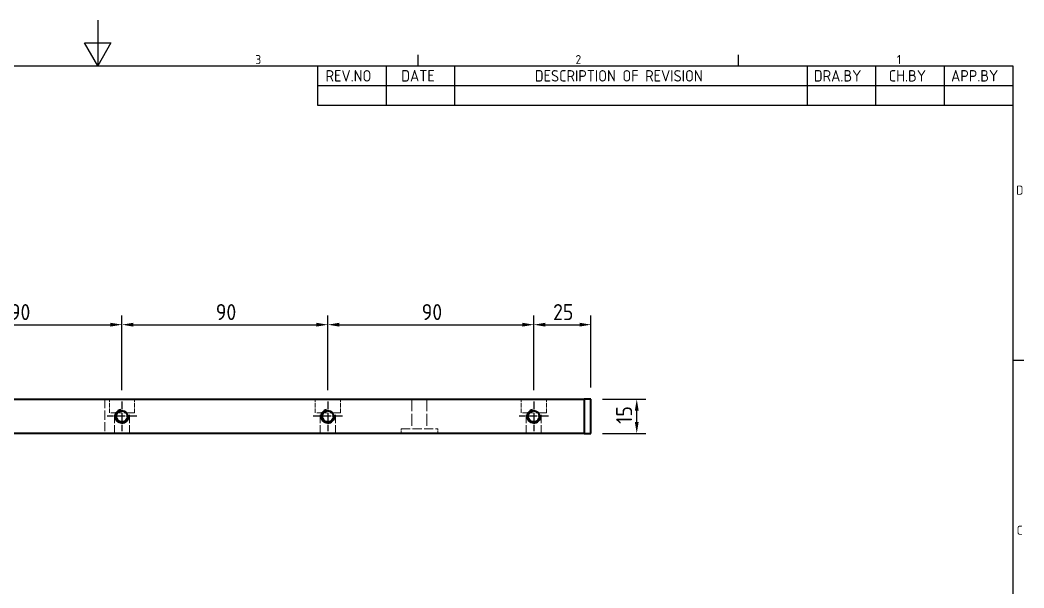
# Model space of a CAD drawing. Header units: millimetres. Extents: x 0 to 840, y 0 to 594.
# Drawn here: x 386.1 to 824.8, y 346 to 594 of the extents above; entities that cross this region are included whole.
import ezdxf

# ---------------------------------------------------------------- set-up
doc = ezdxf.new("R2010")
doc.units = ezdxf.units.MM
doc.header["$LTSCALE"] = 2
doc.linetypes.add('CHAIN', pattern=[0.3543, 0.2362, -0.0295, 0.0591, -0.0295])
doc.linetypes.add('DASHED', pattern=[0.2067, 0.1654, -0.0413])
doc.layers.get('0').update_dxf_attribs({"color": 3, "lineweight": 25})
for name, color, linetype, lineweight in [('가려진 것(ISO)', 2, 'DASHED', 18), ('가시적인 것(ISO)', 3, 'Continuous', 40), ('가시적인 좁은 것(ISO)', 3, 'Continuous', 35), ('경계(ISO)', 7, 'Continuous', 25), ('기호(ISO)', 5, 'Continuous', 25), ('중심 표식(ISO)', 1, 'Continuous', 25), ('치수(ISO)', 2, 'Continuous', 25)]:
    doc.layers.add(name, color=color, linetype=linetype, lineweight=lineweight)
doc.styles.add('ISO ProportionalPSTEK', font='isocp.shx')
doc.styles.add('문자 텍스트_PSTEK_POSCO', font='isocp.shx')
doc.styles.add('치수 텍스트_PSTEK_POSCO', font='isocp.shx')
doc.dimstyles.new('치수_PSTEK_POSCO', dxfattribs={"dimscale": 2, "dimtxt": 3.5, "dimasz": 2.5, "dimexe": 2, "dimexo": 2.5, "dimgap": 1, "dimtad": 1, "dimrnd": 1e-08, "dimdsep": 46, "dimtxsty": '치수 텍스트_PSTEK_POSCO', "dimcen": 0.09, "dimdle": 10, "dimclrd": 7, "dimclre": 7, "dimclrt": 2, "dimadec": 1, "dimazin": 2, "dimtfac": 1, "dimtmove": 0, "dimatfit": 3, "dimfxl": 0, "dimtolj": 1, "dimlwd": -1, "dimlwe": -1, "dimarcsym": 0})

# ---------------------------------------------------------------- blocks, each defined once
blk = doc.blocks.new('경계 Default Border')
at = {"layer": '경계(ISO)'}
for p, q in [((280, 287), (280, 289.4)), ((350, 287), (350, 289.4)), ((410, 222.75), (412.4, 222.75))]:
    blk.add_line(p, q, dxfattribs=at)
at = {"layer": '경계(ISO)', "flags": 128}
for points in [[(210, 297), (210, 287), (207.11, 292), (212.89, 292), (210, 287)], [(10, 10), (10, 287), (410, 287), (410, 10), (10, 10)]]:
    blk.add_lwpolyline(points, dxfattribs=at)
at = {"layer": '경계(ISO)', "color": 2, "char_height": 2, "attachment_point": 7, "style": '문자 텍스트_PSTEK_POSCO'}
for s, insert in [('3', (244.45, 287.38)), ('2', (314.42, 287.38)), ('1', (384.66, 287.4)), ('D', (410.72, 258.86)), ('C', (410.83, 184.61))]:
    blk.add_mtext(s, dxfattribs=dict(at, insert=insert))
blk = doc.blocks.new('리비전 내역')
at = {"layer": '기호(ISO)'}
for p, q in [((258, 287), (410, 287)), ((258, 287), (258, 282.72)), ((273, 287), (273, 282.72)), ((288, 287), (288, 282.72)), ((365, 287), (365, 282.72)), ((380, 287), (380, 282.72)), ((395, 287), (395, 282.72)), ((410, 287), (410, 282.72)), ((258, 282.72), (410, 282.72)), ((258, 282.72), (258, 278.44)), ((273, 282.72), (273, 278.44)), ((288, 282.72), (288, 278.44)), ((365, 282.72), (365, 278.44)), ((380, 282.72), (380, 278.44)), ((395, 282.72), (395, 278.44)), ((410, 282.72), (410, 278.44)), ((258, 278.44), (410, 278.44))]:
    blk.add_line(p, q, dxfattribs=at)
at = {"layer": '기호(ISO)', "color": 2, "char_height": 2.5, "attachment_point": 7, "style": 'ISO ProportionalPSTEK'}
for s, insert in [('REV.NO', (259.79, 283.58)), ('DATE', (276.31, 283.58)), ('DESCRIPTION OF REVISION', (305.51, 283.58)), ('DRA.BY', (366.48, 283.58)), ('CH.BY', (382.86, 283.58)), ('APP.BY', (396.48, 283.58))]:
    blk.add_mtext(s, dxfattribs=dict(at, insert=insert))
blk = doc.blocks.new('*D25')
at = {"layer": 'Defpoints', "color": 0, "transparency": 16777216}
for p in [(430.58, 460.99), (340.58, 427.44), (430.58, 427.44)]:
    blk.add_point(p, dxfattribs=at)
at = {"layer": '치수(ISO)', "color": 7, "transparency": 16777216}
for p, q in [((340.58, 432.44), (340.58, 464.99)), ((345.58, 460.99), (425.58, 460.99)), ((430.58, 432.44), (430.58, 464.99))]:
    blk.add_line(p, q, dxfattribs=at)
for points in [[(345.58, 461.82), (345.58, 460.15), (340.58, 460.99)], [(425.58, 461.82), (425.58, 460.15), (430.58, 460.99)]]:
    blk.add_solid(points, dxfattribs=at)
at = {"layer": '치수(ISO)', "color": 2, "transparency": 16777216, "insert": (381.61, 466.49), "char_height": 7, "attachment_point": 4, "style": '치수 텍스트_PSTEK_POSCO'}
blk.add_mtext('\\A1;90', dxfattribs=at)
blk = doc.blocks.new('*D26')
at = {"layer": 'Defpoints', "color": 0, "transparency": 16777216}
for p in [(520.58, 460.99), (430.58, 427.44), (520.58, 427.44)]:
    blk.add_point(p, dxfattribs=at)
at = {"layer": '치수(ISO)', "color": 7, "transparency": 16777216}
for p, q in [((430.58, 432.44), (430.58, 464.99)), ((435.58, 460.99), (515.58, 460.99)), ((520.58, 432.44), (520.58, 464.99))]:
    blk.add_line(p, q, dxfattribs=at)
for points in [[(435.58, 461.82), (435.58, 460.15), (430.58, 460.99)], [(515.58, 461.82), (515.58, 460.15), (520.58, 460.99)]]:
    blk.add_solid(points, dxfattribs=at)
at = {"layer": '치수(ISO)', "color": 2, "transparency": 16777216, "insert": (471.61, 466.49), "char_height": 7, "attachment_point": 4, "style": '치수 텍스트_PSTEK_POSCO'}
blk.add_mtext('\\A1;90', dxfattribs=at)
blk = doc.blocks.new('*D27')
at = {"layer": 'Defpoints', "color": 0, "transparency": 16777216}
for p in [(610.58, 460.99), (520.58, 427.44), (610.58, 427.44)]:
    blk.add_point(p, dxfattribs=at)
at = {"layer": '치수(ISO)', "color": 7, "transparency": 16777216}
for p, q in [((520.58, 432.44), (520.58, 464.99)), ((525.58, 460.99), (605.58, 460.99)), ((610.58, 432.44), (610.58, 464.99))]:
    blk.add_line(p, q, dxfattribs=at)
for points in [[(525.58, 461.82), (525.58, 460.15), (520.58, 460.99)], [(605.58, 461.82), (605.58, 460.15), (610.58, 460.99)]]:
    blk.add_solid(points, dxfattribs=at)
at = {"layer": '치수(ISO)', "color": 2, "transparency": 16777216, "insert": (561.61, 466.49), "char_height": 7, "attachment_point": 4, "style": '치수 텍스트_PSTEK_POSCO'}
blk.add_mtext('\\A1;90', dxfattribs=at)
blk = doc.blocks.new('*D28')
at = {"layer": 'Defpoints', "color": 0, "transparency": 16777216}
for p in [(635.58, 460.99), (610.58, 427.44), (635.58, 428.49)]:
    blk.add_point(p, dxfattribs=at)
at = {"layer": '치수(ISO)', "color": 7, "transparency": 16777216}
for p, q in [((610.58, 432.44), (610.58, 464.99)), ((615.58, 460.99), (630.58, 460.99)), ((635.58, 433.49), (635.58, 464.99))]:
    blk.add_line(p, q, dxfattribs=at)
for points in [[(615.58, 461.82), (615.58, 460.15), (610.58, 460.99)], [(630.58, 461.82), (630.58, 460.15), (635.58, 460.99)]]:
    blk.add_solid(points, dxfattribs=at)
at = {"layer": '치수(ISO)', "color": 2, "transparency": 16777216, "insert": (619.02, 466.49), "char_height": 7, "attachment_point": 4, "style": '치수 텍스트_PSTEK_POSCO'}
blk.add_mtext('\\A1;25', dxfattribs=at)
blk = doc.blocks.new('*D46')
at = {"layer": 'Defpoints', "color": 0, "transparency": 16777216}
for p in [(635.58, 428.49), (655.58, 428.49), (635.58, 413.49)]:
    blk.add_point(p, dxfattribs=at)
at = {"layer": '치수(ISO)', "color": 7, "transparency": 16777216}
for p, q in [((640.58, 428.49), (659.58, 428.49)), ((655.58, 418.49), (655.58, 423.49)), ((640.58, 413.49), (659.58, 413.49))]:
    blk.add_line(p, q, dxfattribs=at)
for points in [[(654.75, 423.49), (656.42, 423.49), (655.58, 428.49)], [(654.75, 418.49), (656.42, 418.49), (655.58, 413.49)]]:
    blk.add_solid(points, dxfattribs=at)
at = {"layer": '치수(ISO)', "color": 2, "transparency": 16777216, "insert": (650.08, 417.69), "char_height": 7, "attachment_point": 4, "rotation": 90, "style": '치수 텍스트_PSTEK_POSCO'}
blk.add_mtext('\\A1;15', dxfattribs=at)

msp = doc.modelspace()

# ---------------------------------------------------------------- linework, layer by layer
at = {"layer": '가려진 것(ISO)', "ltscale": 12.094824}
msp.add_line((423.0849, 428.4852), (423.0849, 413.4852), dxfattribs=at)
at = {"layer": '가려진 것(ISO)', "ltscale": 5.71399}
for p, q in [((425.0849, 422.4852), (425.0849, 428.4852)), ((436.0849, 422.4852), (436.0849, 428.4852)), ((515.0849, 422.4852), (515.0849, 428.4852)), ((526.0849, 422.4852), (526.0849, 428.4852)), ((605.0849, 422.4852), (605.0849, 428.4852)), ((616.0849, 422.4852), (616.0849, 428.4852))]:
    msp.add_line(p, q, dxfattribs=at)
at = {"layer": '가려진 것(ISO)', "ltscale": 15.72327}
for p, q in [((557.3349, 428.4852), (557.3349, 415.4852)), ((563.8349, 428.4852), (563.8349, 415.4852))]:
    msp.add_line(p, q, dxfattribs=at)
at = {"layer": '가려진 것(ISO)', "ltscale": 13.932237}
for p, q in [((436.0849, 422.4852), (425.0849, 422.4852)), ((526.0849, 422.4852), (515.0849, 422.4852)), ((616.0849, 422.4852), (605.0849, 422.4852))]:
    msp.add_line(p, q, dxfattribs=at)
at = {"layer": '가려진 것(ISO)', "ltscale": 10.885341}
for p, q in [((427.2849, 413.4852), (427.2849, 422.4852)), ((433.8849, 413.4852), (433.8849, 422.4852)), ((517.2849, 413.4852), (517.2849, 422.4852)), ((523.8849, 413.4852), (523.8849, 422.4852)), ((607.2849, 413.4852), (607.2849, 422.4852)), ((613.8849, 413.4852), (613.8849, 422.4852))]:
    msp.add_line(p, q, dxfattribs=at)
at = {"layer": '가려진 것(ISO)', "ltscale": 12.159042}
msp.add_line((552.5849, 415.4852), (568.5849, 415.4852), dxfattribs=at)
at = {"layer": '가려진 것(ISO)', "ltscale": 1.904597}
for p, q in [((552.5849, 415.4852), (552.5849, 413.4852)), ((568.5849, 415.4852), (568.5849, 413.4852))]:
    msp.add_line(p, q, dxfattribs=at)
at = {"layer": '가시적인 것(ISO)'}
for p, q in [((138.5849, 428.4852), (632.5849, 428.4852)), ((632.5849, 428.4852), (632.5849, 413.4852)), ((635.5849, 428.4852), (632.5849, 428.4852)), ((635.5849, 413.4852), (635.5849, 428.4852)), ((632.5849, 413.4852), (138.5849, 413.4852)), ((632.5849, 413.4852), (635.5849, 413.4852))]:
    msp.add_line(p, q, dxfattribs=at)
for centre in [(430.5849, 420.9852), (520.5849, 420.9852), (610.5849, 420.9852)]:
    msp.add_circle(centre, 2.4585, dxfattribs=at)
at = {"layer": '가시적인 좁은 것(ISO)'}
for centre in [(430.5849, 420.9852), (520.5849, 420.9852), (610.5849, 420.9852)]:
    msp.add_arc(centre, 3, 100, 10, dxfattribs=at)
at = {"layer": '중심 표식(ISO)', "linetype": 'CHAIN', "ltscale": 7.176633}
for p, q in [((430.5849, 427.4437), (430.5849, 414.5267)), ((520.5849, 427.4437), (520.5849, 414.5267)), ((610.5849, 427.4437), (610.5849, 414.5267)), ((437.0434, 420.9852), (424.1264, 420.9852)), ((527.0434, 420.9852), (514.1264, 420.9852)), ((617.0434, 420.9852), (604.1264, 420.9852))]:
    msp.add_line(p, q, dxfattribs=at)

# ---------------------------------------------------------------- block references
at = {"xscale": 2, "yscale": 2, "zscale": 2}
msp.add_blockref('경계 Default Border', (0, 0), dxfattribs=at)
at = {"layer": '기호(ISO)', "xscale": 2, "yscale": 2, "zscale": 2}
msp.add_blockref('리비전 내역', (0, 0), dxfattribs=at)

# ---------------------------------------------------------------- dimensions: what is measured, and where the dimension line sits
at = {"layer": '치수(ISO)', "color": 7}
for base, p1, p2, angle, picture, middle in [((430.5849, 460.9852), (340.5849, 427.4437), (430.5849, 427.4437), 180, '*D25', (385.6049, 460.9852)), ((520.5849, 460.9852), (430.5849, 427.4437), (520.5849, 427.4437), 180, '*D26', (475.6049, 460.9852)), ((610.5849, 460.9852), (520.5849, 427.4437), (610.5849, 427.4437), 180, '*D27', (565.6049, 460.9852)), ((635.5849, 460.9852), (610.5849, 427.4437), (635.5849, 428.4852), 180, '*D28', (623.1049, 460.9852)), ((655.5849, 428.4852), (635.5849, 413.4852), (635.5849, 428.4852), 90, '*D46', (655.5849, 420.9852))]:
    dim = msp.add_linear_dim(base=base, p1=p1, p2=p2, angle=angle, dimstyle='치수_PSTEK_POSCO', override={"dimdec": 2, "dimtp": 0, "dimtm": 0, "dimtdec": 2, "dimtofl": 0, "dimatfit": 1}, dxfattribs=at)
    dim.commit()
    dim.dimension.update_dxf_attribs({"geometry": picture, "text_midpoint": middle, "dimtype": 160})

doc.saveas('drawing.dxf')
